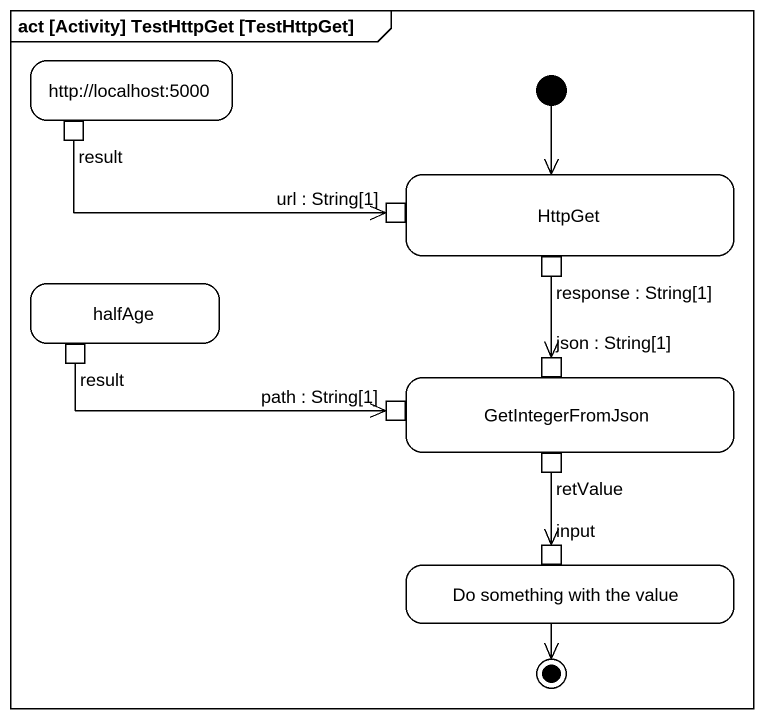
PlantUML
@startuml
mainframe act [Activity] TestHttpGet [TestHttpGet]
hide empty description
state "http://localhost:5000" as http_localhost_5000 {
  state result <<outputPin>>
}
state HttpGet {
  state "url : String[1]" as url_String_1 <<inputPin>>
  state "response : String[1]" as response_String_1 <<outputPin>>
}
state halfAge {
  state "result" as result_2 <<outputPin>>
}
state GetIntegerFromJson {
  state "json : String[1]" as json_String_1 <<inputPin>>
  state "path : String[1]" as path_String_1 <<inputPin>>
  state retValue <<outputPin>>
}
state "Do something with the value" as Do_something_with_the_value {
  state input <<inputPin>>
}
[*] --> HttpGet
result -right-> url_String_1
response_String_1 --> json_String_1
result_2 -right-> path_String_1
retValue --> input
Do_something_with_the_value --> [*]
@enduml
